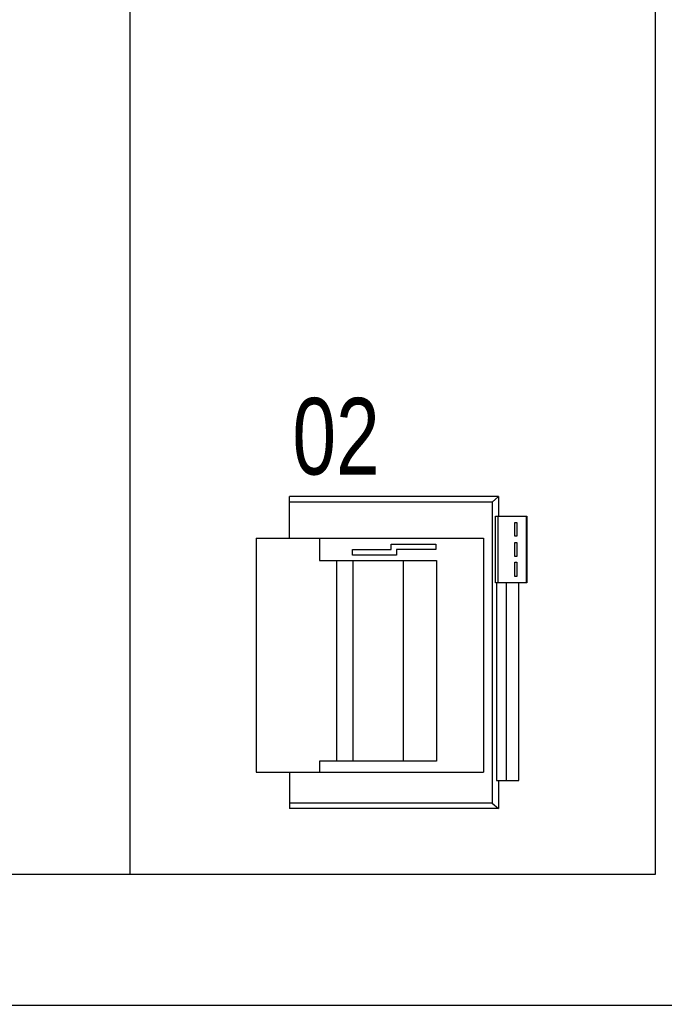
# Model space of a CAD drawing. Header units: metres. Extents: x -18745 to 220762, y -1579758 to -1356048.
# Drawn here: x 167156 to 167892, y -1455123 to -1453996 of the extents above; entities that cross this region are included whole.
import ezdxf

# ---------------------------------------------------------------- set-up
doc = ezdxf.new("R2010")
doc.units = ezdxf.units.M
doc.layers.get('0').update_dxf_attribs({"lineweight": 0})
doc.layers.add('A-100 - Copy$0$Medical Equipment and Furniture', color=8, linetype='Continuous', lineweight=0)
doc.layers.add('A-100 - Copy$0$Walls', color=8, linetype='Continuous', lineweight=0)
doc.styles.add('A-100 - Copy$0$X3G_ENTITY_257CFD', font='swisscl.ttf', dxfattribs={"height": 200})

# ---------------------------------------------------------------- blocks, each defined once
blk = doc.blocks.new('A-100 - Copy$0$ITPPLT2C-P')
for p, q in [((0.0229, 0.0318), (0.2618, 0.0318)), ((0.0304, 0.0256), (0.0229, 0.0318)), ((0.0229, 0), (0.0229, 0.0318)), ((0.0304, -0.3182), (0.0304, 0.0256)), ((0.0304, 0.0256), (0.2618, 0.0256)), ((0.2618, -0.0096), (0.2618, 0.0318)), ((0, 0), (0, -0.2262)), ((0.0252, 0), (0, 0)), ((0.0139, 0), (0.0139, -0.2262)), ((0.0252, 0), (0.0139, 0)), ((0.0252, -0.2262), (0.0252, 0)), ((0.0401, -0.2769), (0.0401, -0.0096)), ((0.3, -0.0096), (0.0401, -0.0096)), ((0.2274, -0.0222), (0.2274, -0.0096)), ((0.3, -0.2769), (0.3, -0.0096)), ((0.0939, -0.2515), (0.0939, -0.0222)), ((0.0939, -0.0222), (0.2274, -0.0222)), ((0.1321, -0.2515), (0.1321, -0.0222)), ((0.1894, -0.2515), (0.1894, -0.0222)), ((0.2082, -0.2515), (0.2082, -0.0222)), ((-0.0091, -0.2262), (0.0267, -0.2262)), ((-0.0091, -0.3023), (-0.0091, -0.2262)), ((-0.0087, -0.2262), (0.0236, -0.2262)), ((-0.0087, -0.3023), (-0.0087, -0.2262)), ((0, -0.2262), (0.0252, -0.2262)), ((0.0023, -0.2495), (0.0023, -0.2334)), ((0.0023, -0.2334), (0.0045, -0.2334)), ((0.0045, -0.2334), (0.0045, -0.2495)), ((0.0139, -0.2262), (0.0252, -0.2262)), ((0.0236, -0.2262), (0.0236, -0.3023)), ((0.0267, -0.2262), (0.0267, -0.3023)), ((0.0045, -0.2495), (0.0023, -0.2495)), ((0.0023, -0.2721), (0.0023, -0.2562)), ((0.0023, -0.2562), (0.0045, -0.2562)), ((0.0045, -0.2562), (0.0045, -0.2721)), ((0.2274, -0.2515), (0.0939, -0.2515)), ((0.1395, -0.2575), (0.19, -0.2575)), ((0.1395, -0.2641), (0.1395, -0.2575)), ((0.19, -0.2575), (0.19, -0.2641)), ((0.2274, -0.2769), (0.2274, -0.2515)), ((0.0947, -0.2701), (0.0947, -0.2641)), ((0.0947, -0.2641), (0.1395, -0.2641)), ((0.1457, -0.2701), (0.0947, -0.2701)), ((0.19, -0.2641), (0.1457, -0.2641)), ((0.1457, -0.2641), (0.1457, -0.2701)), ((0.0045, -0.2721), (0.0023, -0.2721)), ((0.0023, -0.295), (0.0023, -0.2793)), ((0.0023, -0.2793), (0.0045, -0.2793)), ((0.0045, -0.2793), (0.0045, -0.295)), ((0.3, -0.2769), (0.0401, -0.2769)), ((0.2618, -0.2769), (0.2618, -0.3246)), ((0.0267, -0.3023), (-0.0091, -0.3023)), ((0.0236, -0.3023), (-0.0087, -0.3023)), ((0.0045, -0.295), (0.0023, -0.295)), ((0.0229, -0.3246), (0.0229, -0.3023)), ((0.0304, -0.3182), (0.0229, -0.3246)), ((0.0229, -0.3246), (0.2618, -0.3246)), ((0.0304, -0.3182), (0.2618, -0.3182))]:
    blk.add_line(p, q)
blk = doc.blocks.new('A-100 - Copy')
at = {"layer": 'A-100 - Copy$0$Medical Equipment and Furniture'}
blk.add_line((167281.9, -1454972.7, 0), (167281.9, -1453942.7, 0), dxfattribs=at)
at = {"layer": 'A-100 - Copy$0$Walls'}
for p, q in [((167881.9, -1454972.7, 0), (167881.9, -1451032.7, 0)), ((166778.3, -1454972.7, 0), (167881.9, -1454972.7, 0)), ((166778.3, -1455122.7, 0), (172448.3, -1455122.7, 0))]:
    blk.add_line(p, q, dxfattribs=at)
at = {"layer": 'A-100 - Copy$0$Medical Equipment and Furniture', "extrusion": (1.19925e-18, -8.17187e-07, -1), "xscale": -1000.000000000001, "yscale": 1000.000000000006, "zscale": 1000.000000000002, "rotation": 180}
blk.add_blockref('A-100 - Copy$0$ITPPLT2C-P', (-167725.7, -1454866, 1.2), dxfattribs=at)
at = {"layer": 'A-100 - Copy$0$Medical Equipment and Furniture', "insert": (167517.1, -1454428.7, 0), "char_height": 87.47, "attachment_point": 2, "style": 'A-100 - Copy$0$X3G_ENTITY_257CFD'}
blk.add_mtext('02', dxfattribs=at)

msp = doc.modelspace()

# ---------------------------------------------------------------- block references
msp.add_blockref('A-100 - Copy', (0, 0))

doc.saveas('drawing.dxf')
